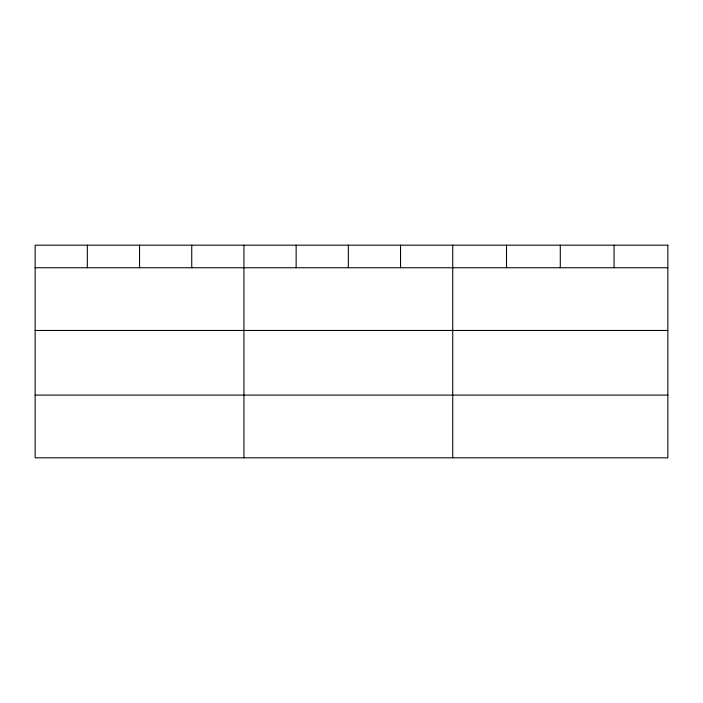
<?xml version="1.0" encoding="UTF-8"?>
<svg xmlns="http://www.w3.org/2000/svg" width="703" height="703" viewBox="0 0 703 703"><rect width="100%" height="100%" fill="white"/><g stroke="black" fill="none" stroke-linecap="round" stroke-linejoin="round"><path stroke-width="1.05" d="M35.15 267.746L667.85 267.746M35.15 330.472L667.85 330.472M35.15 395.095L667.85 395.095M614.071 245.18L614.071 267.746M560.291 245.18L560.291 267.746M506.512 245.18L506.512 267.746M452.732 245.18L452.732 457.82M400.534 245.18L400.534 267.746M348.337 245.18L348.337 267.746M296.139 245.18L296.139 267.746M243.941 245.18L243.941 457.82M191.743 245.18L191.743 267.746M139.546 245.18L139.546 267.746M87.348 245.18L87.348 267.746M667.85 245.18L35.15 245.18L35.15 457.82L667.85 457.82L667.85 245.18"/></g></svg>
